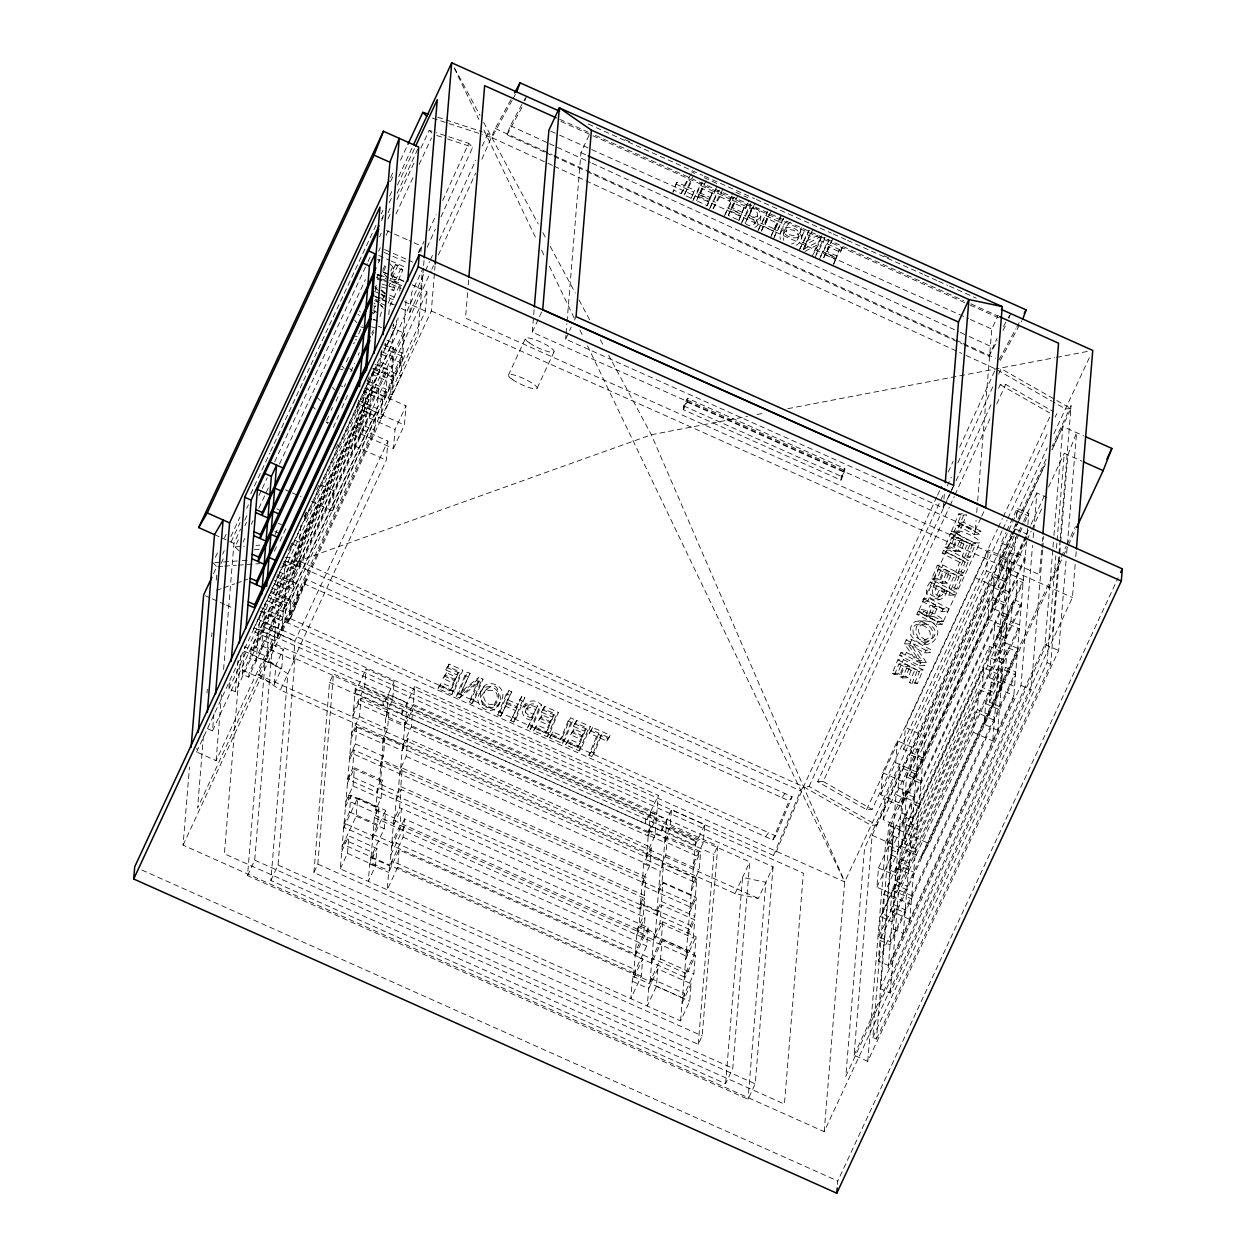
<?xml version="1.0" encoding="UTF-8"?>
<svg xmlns="http://www.w3.org/2000/svg" width="1256" height="1256" viewBox="0 0 1256 1256"><rect width="100%" height="100%" fill="white"/><g stroke="black" fill="none" stroke-linecap="round" stroke-linejoin="round"><path stroke-width="0.75" stroke-dasharray="5 3.75" d="M801.328 227.43C800.056 233.302 798.659 242.486 791.578 243.915M1075.152 564.415L1072.436 597.495L824.187 1131.64L183.062 845.131L189.499 766.961M406.096 300.639L400.978 362.858L216.095 760.649L196.643 751.967L196.957 748.089M203.472 736L197.553 808.095L418.012 333.735L423.46 267.434M207.005 693.139L207.319 689.246M211.636 636.635L211.966 632.741M216.283 580.131L216.927 572.344M207.633 728.716L212.5 730.882L214.101 711.446M216.095 760.649L221.511 694.678M223.584 669.464L233.961 543.346L240.587 529.121M373.189 371.336L370.787 400.507L235.406 691.773L228.922 688.869L229.738 679.088M235.406 691.773L237.981 660.468M240.681 655.601L224.384 853.797L784.419 1104.071L803.4 873.203L254.12 627.372M248.751 677.125L249.081 673.106L371.289 410.147L370.96 414.166L248.751 677.125L242.267 674.221L244.543 646.589L266.869 656.574L274.295 640.607L275.818 622.034L259.976 614.953L256.177 661.158L249.693 658.254M773.068 866.828L755.217 1083.834L748.042 1099.283L247.526 875.62L265.393 658.301L287.844 673.875L270.856 880.503L725.591 1083.724L732.782 1068.275L749.754 861.93L295.019 658.411L280.324 690.031L735.043 893.55L758.373 898.448L773.068 866.828L272.583 642.837L257.888 674.456L280.324 690.031M266.869 656.574L268.392 638.001L275.818 622.034M247.526 875.62L254.717 860.156L272.583 642.837M271.783 587.839L276.822 590.085L278.094 574.51M254.591 628.063L277.341 638.221L278.942 618.753L286.368 602.786L268.863 594.967M242.596 670.202L274.295 684.363L275.865 665.288L283.291 649.321L258.077 638.048M276.822 590.085L284.233 574.118L285.363 560.49M263.697 622.207L281.705 630.261L283.244 611.688L376.109 411.858L358.101 403.82M267.23 600.76L284.264 608.375L285.85 588.907L387.837 369.186L377.459 364.554M277.341 638.221L284.767 622.254L286.368 602.786M274.295 684.363L281.721 668.396L283.291 649.321M261.625 607.763L289.288 620.134L290.921 600.164L298.347 584.197L277.607 574.918M294.124 539.97L299.399 542.325L300.765 525.636M284.955 560.788L298.865 566.99L300.467 547.522L393.332 347.692L384.65 343.814M289.288 620.134L296.699 604.167L298.347 584.197M261.766 645.82L293.449 659.981L295.019 640.905L387.9 441.076L356.202 426.914M305.318 515.714L304.847 521.476L397.712 321.646L398.026 317.815M270.856 880.503L278.031 865.039L295.019 658.411M311.645 501.552L332.605 510.909L334.253 490.861L320.28 484.628M313.906 872.559L329.543 682.369L333.468 673.923L717.804 845.947L702.183 1035.902L698.258 1044.333L313.906 872.559L317.831 864.128L333.468 673.923M358.4 400.177L354.302 450.025L347.818 447.12M228.922 688.869L364.303 397.603L365.104 387.884M242.267 674.221L364.476 411.277L366.626 385.152M281.705 630.261L374.586 430.431L376.109 411.858M212.5 730.882L379.391 371.792L380.992 352.308M378.731 389.077L377.13 408.545L360.111 400.931M196.643 751.967L381.526 354.176L381.84 350.283M399.078 849.904L397.65 867.315L387.193 889.798L388.622 872.386L399.078 849.904L642.695 958.768L632.239 981.266L648.677 988.613L657.83 968.926L691.145 983.825L689.717 1001.236L680.564 1020.908L340.282 868.838L355.401 688.225L402.312 709.216L401.92 713.895L355.008 692.935L355.401 688.225M385.671 343.61L385.184 349.451L396.158 325.854L396.629 320.013M388.795 314.612L389.407 307.186L400.366 283.589L390.553 279.209M362.278 410.131L380.992 418.499L382.531 399.926L402.595 356.453L383.582 347.943M347.676 778.987L352.575 768.452L354.098 749.973L349.184 760.508M343.971 823.92L349.529 811.973L350.911 795.221L378.935 807.749L377.554 824.501L372.326 835.742L371.996 839.919L343.956 827.39L344.301 823.214L372.326 835.742M349.513 756.536L355.401 743.882L356.861 726.125L384.886 738.654L383.425 756.41L380.819 762.031L380.49 766.019L352.465 753.49L352.779 749.502L382.122 762.502L380.599 780.981L377.334 787.999L376.973 792.316L348.948 779.788L349.309 775.486L377.334 787.999M340.282 868.838L347.472 853.373L348.901 835.962L376.926 848.491L375.497 865.902L368.306 881.367L369.751 863.955L376.926 848.491M345.824 801.454L353.014 785.989L354.506 767.84L382.531 780.369L381.039 798.518L375.811 809.759L394.698 818.206M284.264 608.375L386.189 389.172L387.837 369.186M351.366 734.069L359.53 716.501L361.037 698.258L389.062 710.77L387.555 729.03L382.986 738.858L382.593 743.568L354.569 731.039L354.961 726.345L382.986 738.858M299.399 542.325L392.264 342.511L393.787 323.954L392.155 327.486M353.219 711.603L364.648 687.016L366.124 669.04L394.149 681.568L392.673 699.529L386.785 712.183M393.332 347.692L391.731 367.176L377.836 360.959M372.875 368.416L391.888 376.91L393.536 356.94L404.495 333.342L392.39 327.942M342.134 846.371L356.17 816.165L357.677 797.874L385.702 810.403L384.21 828.677L370.818 857.503L370.394 862.542L389.281 870.989L389.69 865.933L403.082 837.124L404.589 818.833L648.206 927.713L646.699 945.988L632.663 976.21L630.81 998.677L641.266 976.179L642.695 958.768M399.769 291.015L400.366 283.589M293.449 659.981L386.33 460.167L387.9 441.076M360.331 433.744L393.458 448.549L395.028 429.474L406.002 405.876L366.375 388.167M380.992 418.499L400.994 375.921L402.595 356.453M391.888 376.91L402.862 353.313L404.495 333.342M401.214 308.411L409.896 312.289L411.466 293.103L422.44 269.506M393.458 448.549L404.432 424.952L406.002 405.876M371.132 856.796L374.366 817.577L378.935 807.749M420.901 251.828L421.372 246.082L409.189 240.634M372.687 857.628L373.095 852.573L345.07 840.06L344.662 845.1L390.019 865.227L393.709 820.309L399.596 807.655L401.088 789.506L644.705 898.37L643.213 916.535L637.326 929.189L633.636 974.107M409.896 312.289L420.87 288.692L422.283 271.422M385.796 717.804L384.289 736.047L403.176 744.494L404.668 726.251L385.796 717.804L389.062 710.77M386.44 716.407L388.277 694.223L407.148 702.654L405.327 724.838L358.415 703.878L358.761 699.655L405.672 720.63M423.633 265.471L424.104 259.631M332.605 510.909L425.47 311.096L427.056 291.769L413.083 285.536M183.062 845.131L431.326 310.986L435.016 266.036M693.5 863.688L703.297 842.603L704.773 824.627L671.458 809.743L661.645 830.828L401.59 714.601L402.312 709.216M402.517 745.891L400.664 768.358L381.793 759.927L383.645 737.46L402.517 745.891L411.34 726.926L412.832 708.667L656.464 817.546L654.957 835.79L646.134 854.771L645.757 859.481L662.195 866.813L662.571 862.118L646.134 854.771M404.338 726.941L404.699 722.734L413.177 704.459L414.668 686.483L658.285 795.362L656.81 813.338L648.316 831.613L647.97 835.821L404.338 726.941L412.832 708.667M640.152 904.618L377.664 787.308L375.34 815.474L394.227 823.905L396.535 795.739L400.79 786.601L402.297 768.123L645.929 877.002L644.407 895.481L640.152 904.618L639.806 908.92L377.302 791.61M372.985 834.329L391.872 842.776L400.036 825.208L401.402 808.44L393.238 826.024M380.804 765.312L643.308 882.623L643.637 878.635L381.133 761.324L379.296 783.791L398.168 792.222L400.02 769.771L406.222 756.41L407.682 738.654L651.299 847.533L649.839 865.29L642.334 881.445L692.087 903.692L691.758 907.664L642.004 885.433L645.929 877.002M467.609 292.758L465.521 318.161L1039.528 574.667L1042.088 543.55M468.252 284.939L468.739 279.083M980.905 518.021L975.268 530.126L532.277 332.149L533.565 316.622M533.721 314.691L534.192 308.866M952.849 487.124L943.193 507.879L565.608 339.151L565.938 335.258M566.095 333.311L566.896 323.608M567.053 321.662L580.947 152.635L590.603 131.88M645.584 818.959L645.223 823.481L658.285 795.362M651.299 847.533L643.794 863.688L640.481 903.912L656.919 911.259L661.488 901.415L663.011 882.937L696.326 897.82L694.819 916.299L687.958 931.073M635.191 974.939L635.599 969.883L391.982 861.019L391.558 866.059L650.074 981.454L653.293 942.236L662.775 921.857L696.091 936.74L694.709 953.492L684.269 975.99M683.452 409.754L683.766 405.924L687.362 398.199L844.864 468.582L844.55 472.413L840.955 480.153L683.452 409.754L687.048 402.03L687.362 398.199M662.775 921.857L661.394 938.609L651.927 958.987L635.489 951.64L643.653 934.072L645.035 917.32L399.596 807.655M682.416 998.457L693.846 973.855L695.353 955.565L662.038 940.681L660.53 958.956L649.101 983.558L647.248 1006.025L656.401 986.337L657.83 968.926M661.645 830.828L662.352 825.6L695.667 840.515L695.306 845.005L661.975 830.122L662.352 825.6M654.093 935.83L653.622 941.529L686.938 956.428L687.409 950.713L654.093 935.83L659.981 923.176L661.472 905.011L694.788 919.91L693.296 938.059L686.106 953.524M656.919 911.259L660.232 871.036L663.498 864.002L696.813 878.902L695.353 896.658L689.795 908.606M657.249 910.553L655.397 933.02L638.959 925.672L640.811 903.205L690.565 925.437L690.219 929.754L640.466 907.507M662.242 862.825L661.865 867.519L695.18 882.418L695.573 877.708L662.242 862.825L665.837 855.085L667.344 836.841L700.66 851.725L699.168 869.984L691.648 886.139M665.068 838.254L663.231 860.705L646.793 853.358L648.645 830.907L665.068 838.254L669.966 827.704L671.458 809.743M658.772 888.793L662.038 881.759L663.498 864.002M680.564 1020.908L695.667 840.515M698.258 1044.333L713.879 854.378L717.804 845.947M725.591 1083.724L742.563 877.379L765.877 882.293L748.042 1099.283M840.955 480.153L841.285 476.307L844.864 468.582M824.187 1131.64L844.707 881.9L1047.268 447.89M837.485 1184.487L837.783 1181.001L1118.154 577.744M1066.03 561.055L1058.667 650.545L867.755 1061.336L854.064 1055.213L872.151 835.271L1017.282 524.286M1006.794 530.801L1017.266 508.335L1028.79 513.484L1027.094 534.177L901.667 804.044L880.77 794.718L882.591 772.675L897.459 740.789L918.356 750.13L903.08 935.877M878.493 867.912L895.779 875.636L1021.207 605.769L1012.556 601.907L1010.97 621.186L1019.621 625.048L894.193 894.916L876.908 887.191L878.493 867.912L893.377 835.884L910.663 843.608M1015.633 537.348L1014.393 552.357L1025.194 557.193L899.767 827.06L883.203 819.65L884.899 799.02L899.783 766.992L916.362 774.387M867.755 1061.336L885.825 841.379L893.832 827.783L876.468 1039.026L872.857 1037.425L890.237 826.165L1025.32 536.72M880.456 916.629L891.98 921.778L1017.407 651.911L1007.328 647.405L1005.679 667.407L1015.774 671.913L890.331 941.796L878.808 936.646L880.456 916.629L895.355 884.601L906.879 889.75M888.761 824.674L899.579 829.494L1025.006 559.626L1009.871 552.875L1008.191 573.301L1023.326 580.052L897.899 849.92L887.081 845.1L888.761 824.674L903.661 792.63L914.462 797.466M880.001 940.352L890.08 944.857L1015.523 674.974L1001.833 668.867L1000.137 689.497L1013.827 695.604L888.385 965.472L878.305 960.966L880.001 940.352L894.9 908.308L904.979 912.814M883.8 894.209L893.88 898.715L1019.307 628.848L1007.061 623.369L1005.459 642.868L1017.705 648.347L892.278 918.215L882.199 913.709L883.8 894.209L898.684 862.165L908.779 866.671M880.77 794.718L895.669 762.675L897.459 740.789M889.531 869.89L1023.106 582.706L1017.344 580.131L1015.68 600.337L1021.442 602.911L896.015 872.794L889.531 869.89L891.195 849.668L906.078 817.64L912.562 820.529M1042.621 549.94L1031.113 689.889L890.221 993.041L880.126 988.535L896.077 794.593L1017.8 533.769M876.908 887.191L891.791 855.163L893.377 835.884M883.203 819.65L898.087 787.622L899.783 766.992M909.799 919.408L890.347 910.726L892.043 890.096L974.986 711.665L994.422 720.347M923.082 757.98L903.629 749.283L905.419 727.475L988.284 549.94L1007.72 558.637L992.538 743.426M911.746 895.716L894.46 887.992L896.109 867.99L979.036 689.56L996.322 697.284M1019.118 534.224L903.472 782.001L888.196 967.921L1013.623 698.053L1026.749 538.432M878.808 936.646L893.707 904.603L895.355 884.601M887.081 845.1L901.981 813.056L903.661 792.63M878.305 960.966L893.204 928.938L894.9 908.308M882.199 913.709L897.082 881.665L898.684 862.165M998.222 674.205L983.809 667.768L900.882 846.199L899.28 865.714L913.693 872.151M919.298 803.856L904.901 797.419L906.581 776.993L989.508 598.562L1003.921 605M890.221 993.041L906.157 799.099L1026.23 541.823M906.078 817.64L904.414 837.846L910.898 840.751M921.182 780.996L909.658 775.847L911.354 755.217L994.281 576.787L1005.805 581.936M915.608 848.852L904.791 844.032L906.377 824.737L989.32 646.306L1000.121 651.142M943.193 507.879L944.795 488.521M909.595 921.857L924.871 736.173L905.419 727.475M975.268 530.126L976.085 520.361M976.713 512.558L977.529 502.793M977.686 500.846L991.8 329.088L998.237 315.24M890.347 910.726L973.29 732.279L974.986 711.665M903.629 749.283L986.557 570.852L988.284 549.94M894.46 887.992L977.388 709.562L979.036 689.56M983.809 667.768L982.208 687.283L996.62 693.72M904.901 797.419L987.828 618.988L989.508 598.562M909.658 775.847L992.585 597.401L994.281 576.787M1007.186 614.781L992.052 608.014L993.732 587.588L1009.871 552.875M904.791 844.032L987.734 665.601L989.32 646.306M997.688 730.333L983.998 724.21L985.693 703.596L1001.833 668.867M1001.566 683.076L989.32 677.596L990.921 658.097L1007.061 623.369M1010.954 568.905L999.431 563.756L1001.142 542.89L1005.978 532.528M1009.055 591.906L998.253 587.086L999.949 566.456L1014.471 535.197M999.635 706.641L989.54 702.135L991.188 682.134L1007.328 647.405M1003.481 659.777L994.846 655.915L996.416 636.635L1012.556 601.907M1005.302 637.64L999.54 635.065L1001.205 614.843L1017.344 580.131M997.484 732.782L1012.666 548.04L1001.142 542.89M1013.152 534.24L1015.57 529.027L1017.266 508.335M880.126 988.535L1021.034 685.384L1032.526 545.434M1033.17 537.662L1033.657 531.837M1033.814 529.891L1036.844 492.949L1046.939 497.455M1042.245 541.603L1042.558 537.709M1042.778 547.993L1043.736 536.343M854.064 1055.213L1044.976 644.438L1052.826 549.108M1052.983 547.161L1053.784 537.442M1053.941 535.496L1062.89 426.538L1083.645 435.816M872.857 1037.425L1047.049 662.634L1055.825 556.015M1056.453 548.26L1056.94 542.435M1057.097 540.504L1064.272 453.259L1081.997 461.188M1060.095 539.923L1052.559 631.47L845.806 1076.329L864.568 848.145L1017.219 521.067M1060.252 537.976L1071.148 405.515L1052.057 446.398M876.468 1039.026L1050.66 664.251L1060.535 544.052M1060.692 542.105L1067.867 454.876L1076.58 432.661L1066.658 553.284M1075.795 556.644L1076.282 550.803M757.98 224.274L756.709 219.737L749.471 215.263L752.454 207.146C763.679 208.496 762.894 223.537 754.401 227.65M786.554 221.056C782.425 225.876 778.83 233.051 780.369 239.456M783.163 226.08C780.023 238.687 803.652 243.193 804.468 229.346M796.131 245.312C813.009 235.688 785.141 217.225 780.18 234.197M790.103 222.249C785.471 226.41 781.546 234.26 783.822 240.351M786.35 227.038C783.367 235.94 799.224 239.394 800.936 230.178M797.952 238.295C800.873 229.424 785.079 225.986 783.367 235.155M754.573 223.882L754.04 220.192L748.513 217.021L751.496 208.904L745.106 223.207C756.159 233.349 764.292 207.915 749.738 208.151L741.244 223.647M510.862 99.726L495.225 128.457L480.514 162.495M544.335 152.007L506.984 134.847L510.344 125.71L523.14 102.207M524.788 100.967L526.798 95.487L524.05 100.527M676.953 182.183L672.965 192.137L676.953 182.183L684.269 185.558L681.286 193.675L673.97 190.3M681.286 193.675L691.161 173.532M687.173 186.893L694.49 190.268L691.506 198.401L684.175 195.025L692.778 176.656M691.098 198.605L694.49 190.268M693.296 199.61L701.335 182.795M692.7 201.243L702.387 182.513M699.576 192.623L710.315 197.569L707.316 205.701L696.593 200.74L699.576 192.623L701.9 188.384L713.816 193.864L717.207 185.543M696.593 200.74L701.9 188.384M698.917 196.501L708.918 201.117L709.923 199.28L699.922 194.664L704.49 183.674M706.06 180.801L699.922 194.664M706.924 205.906L712.906 191.163L709.923 199.28M713.816 193.864L716.799 185.747M710.111 207.381L718.165 190.551M709.514 208.998L719.201 190.268M713 208.716L721.007 191.98M713.345 208.622L719.892 196.674L722.875 188.557M719.892 196.674L729.626 201.164L732.609 193.047M725.026 214.258L733.08 197.443M729.626 201.164L733.017 192.843M724.429 215.875L734.116 197.145M737.523 219.627L728.323 215.388L733.645 203.017L745.546 208.512L748.937 200.191M728.323 215.388L733.645 203.017M730.662 211.149L740.648 215.749L741.652 213.928L731.651 209.312L736.22 198.322M737.79 195.449L731.651 209.312M738.654 220.538L742.045 212.217L731.306 207.271M739.062 220.334L744.635 205.811L741.652 213.928M745.546 208.512L748.529 200.395M741.841 222.014L750.837 203.472M749.738 208.151L750.931 204.901M755.029 203.001L749.471 215.263M758.373 229.644L767.353 211.102M757.776 231.261L767.463 212.531M761.262 230.978L766.976 218.403L777.009 223.034L770.697 237.227M761.497 231.088L766.976 218.403M781.577 215.247L775.03 229.33L764.998 224.698L769.645 213.551M771.545 210.616L764.998 224.698M771.294 235.61L777.009 223.034M775.03 229.33L780.51 216.66M774.183 236.944L783.179 218.403M773.586 238.561L784.466 216.581M801.108 239.315L804.091 231.183M799.821 248.766L808.817 230.225M799.224 250.384L809.508 230.036M814.814 257.59L823.308 242.094L820.058 240.603L803.102 249.504L810.654 233.035M804.531 249.033L806.321 244.166L821.817 235.955L813.291 253.084M803.102 249.504L812.805 229.66M812.098 256.334L818.833 244.072L822.445 234.103M816.008 254.34L824.407 237.415M823.308 242.094L825.694 235.594M820.419 256.381L828.819 239.456M819.226 259.615L828.913 240.885M823.732 257.511L828.442 246.773L840.343 252.252L842.54 247.181M823.905 257.716L828.442 246.773M825.459 254.889L835.46 259.505L836.465 257.668L826.464 253.053L831.817 240.618M832.602 239.19L826.464 253.053M833.45 264.294L836.841 255.957L826.118 251.012M835.46 259.505L839.448 249.552L836.465 257.668M833.858 264.074L836.841 255.957M840.343 252.252L843.326 244.135M964.011 344.788L988.912 356.217L996.95 338.492M1008.945 318.223L1010.97 312.744L1008.16 317.894M760.963 216.158C757.965 223.317 748.702 217.633 744.227 215.514M445.707 669.919L448.094 666.638L458.911 671.41L456.525 674.692L445.707 669.919L449.13 664.141L462.852 670.202L454.123 691.334L451.736 694.615L437.999 688.555L441.421 682.777L452.239 687.55L455.473 679.7L445.409 675.257L443.023 678.538L453.102 682.981L455.473 679.7M437.999 688.555L441.421 682.777M443.023 678.538L446.43 672.761L456.509 677.204L458.911 671.41M448.094 666.638L449.13 664.141M445.409 675.257L446.43 672.761M439.035 686.059L449.852 690.831L453.102 682.981M444.059 676.042L454.123 680.485L456.525 674.692M451.736 694.615L460.481 673.483L462.852 670.202M456.195 696.578L464.924 675.445L467.31 672.164L470.042 673.373L460.748 693.39L476.495 680.548L478.881 677.267L483.026 679.104L474.281 700.236L471.895 703.517L469.179 702.308L476.715 684.08L479.085 680.799L461.847 694.741L459.46 698.022L456.195 696.578L458.581 693.296L467.31 672.164M460.748 693.39L470.042 673.373M469.179 702.308L471.55 699.027L479.085 680.799M471.895 703.517L480.64 682.385L483.026 679.104M497.737 714.915L506.466 693.783L508.853 690.502L511.773 691.789L505.964 703.36L516.075 707.819L521.884 696.248L524.804 697.535L516.059 718.668L513.673 721.949L510.752 720.661L517.425 707.034L507.314 702.575L500.657 716.203L497.737 714.915L500.108 711.634L508.853 690.502M505.964 703.36L511.773 691.789M500.657 716.203L507.314 702.575M516.075 707.819L521.884 696.248M510.752 720.661L517.425 707.034M513.673 721.949L522.418 700.817L524.804 697.535M527.41 728.009L533.046 716.846C515.29 711.979 528.996 692.763 541.462 704.883L532.717 726.015L530.33 729.296L527.41 728.009L533.046 716.846M531.665 717.726L537.537 706.013C528.666 697.551 519.026 716.517 531.665 717.726L537.537 706.013M530.33 729.296L539.075 708.164L541.462 704.883M541.258 712.089L543.644 708.808L554.446 713.581L552.075 716.862L541.258 712.089L544.664 706.312L558.402 712.372L549.673 733.504L547.286 736.77L533.549 730.709L536.971 724.932L547.773 729.705L551.023 721.855L540.944 717.412L538.557 720.693L548.636 725.136L551.023 721.855M533.549 730.709L536.971 724.932M538.557 720.693L541.98 714.915L552.059 719.358L554.446 713.581M543.644 708.808L544.664 706.312M540.944 717.412L541.98 714.915M534.585 728.213L545.402 732.986L548.636 725.136M539.593 718.197L549.673 722.64L552.075 716.862M547.286 736.77L556.015 715.653L558.402 712.372M549.579 737.79L553.001 732.013L562.814 736.346L570.522 717.71L573.442 718.997L564.698 740.129L562.311 743.411L549.579 737.79L553.001 732.013M550.615 735.294L560.427 739.627L568.136 720.991L570.522 717.71M562.311 743.411L571.056 722.279L573.442 718.997M573.238 726.204L575.625 722.922L586.426 727.695L584.056 730.961L573.238 726.204L576.645 720.426L590.383 726.486L581.654 747.603L579.267 750.884L565.53 744.824L568.952 739.046L579.754 743.819L583.004 735.969L572.924 731.526L570.554 734.807L580.617 739.25L583.004 735.969M570.554 734.807L573.961 729.03L584.04 733.473L586.426 727.695M565.53 744.824L568.952 739.046M575.625 722.922L576.645 720.426M572.924 731.526L573.961 729.03M566.566 742.327L577.383 747.1L580.617 739.25M571.574 732.311L581.654 736.754L584.056 730.961M579.267 750.884L587.996 729.752L590.383 726.486M589.19 733.237L592.596 727.46L610.275 735.247L606.852 741.024L599.473 737.774L591.78 756.41L588.86 755.123L596.553 736.487L598.939 733.206L591.56 729.956L589.19 733.237L596.553 736.487M591.56 729.956L592.596 727.46M588.86 755.123L591.231 751.842L598.939 733.206M591.78 756.41L594.151 753.129L601.86 734.493L609.239 737.759M606.852 741.024L610.275 735.247M909.909 666.528L904.367 666.779L900.207 676.764L905.749 676.497L909.909 666.528L904.524 663.702L900.05 674.409L894.523 674.66L892.2 673.452L897.867 659.855L903.409 659.588L923.05 669.903L917.382 683.5L911.84 683.751L909.517 682.542L913.991 671.834L919.533 671.567L915.059 682.275L909.517 682.542M899.704 655.444L900.835 652.743L906.377 652.476L921.935 660.64L916.393 660.892L904.493 643.983L906.204 639.885L911.73 639.618L931.387 649.933L930.256 652.633L924.73 652.9L907.774 643.998L920.711 662.509L919.361 665.743L899.704 655.444L905.246 655.177L906.377 652.476M916.864 614.31L918.073 611.421L923.615 611.154L931.324 615.205L935.5 605.204L927.792 601.153L922.249 601.42L923.458 598.531L929 598.264L948.641 608.579L947.432 611.468L941.906 611.719L932.282 606.679L928.106 616.68L937.73 621.72L943.272 621.469L942.063 624.358L936.521 624.625L916.864 614.31L922.406 614.058L942.063 624.358M930.335 582.03C916.849 597.15 942.283 608.768 946.993 591.136L954.325 594.983L955.533 592.078L935.877 581.779L930.335 582.03L949.991 592.345L955.533 592.078M949.379 571.935L943.837 572.187L939.676 582.172L945.218 581.905L949.379 571.935L943.994 569.109L939.519 579.817L933.993 580.068L931.669 578.859L937.337 565.263L942.879 564.996L962.536 575.295L956.852 588.907L951.326 589.158L949.002 587.934L953.461 577.242L959.003 576.975L954.529 587.682L949.002 587.934M959.678 562.358L942.345 553.268L943.554 550.379L949.081 550.112L968.737 560.427L963.478 573.019L957.936 573.285L955.628 572.061L959.678 562.358L965.205 562.091L961.154 571.81L955.628 572.061M962.598 540.268L957.056 540.535L952.896 550.505L958.422 550.238L962.598 540.268L957.213 537.442L952.739 548.15L947.197 548.417L944.873 547.192L950.557 533.596L956.083 533.329L975.739 543.644L970.072 557.24L964.53 557.491L962.206 556.282L966.68 545.575L972.207 545.308L967.748 556.015L962.206 556.282M951.467 531.398L958.768 513.908L964.31 513.641L957.009 531.147L951.467 531.398L953.791 532.623L959.333 532.356L962.379 525.055L979.696 534.145L980.905 531.257L963.588 522.166L958.045 522.433L961.091 515.133L966.633 514.866L963.588 522.166M931.371 586.112C922.422 597.134 943.931 601.216 944.763 589.959L936.913 585.846L931.371 586.112L939.221 590.226L944.763 589.959M894.523 674.66L898.982 663.953L904.524 663.702M933.993 580.068L938.452 569.361L943.994 569.109M947.197 548.417L951.671 537.709L957.213 537.442M953.791 532.623L956.837 525.322L962.379 525.055M892.2 673.452L897.726 673.185L903.409 659.588M911.73 639.618L910.019 643.731L921.935 660.64M922.406 614.058L923.615 611.154M927.792 601.153L929 598.264M935.877 581.779C931.497 587.086 930.178 599.913 940.006 599.332M931.669 578.859L937.212 578.592L942.879 564.996M942.345 553.268L947.888 553.001L949.081 550.112M944.873 547.192L950.415 546.925L956.083 533.329M936.913 585.846C934.228 589.347 934.072 596.522 939.99 596.176M918.073 611.421L925.782 615.456L929.958 605.455L935.5 605.204M900.207 676.764L902.53 677.973L906.691 668.004L912.233 667.737L919.533 671.567M939.221 590.226L936.96 594.889L934.448 596.443M939.676 582.172L942 583.381L946.16 573.411L951.703 573.144L959.003 576.975M952.896 550.505L955.219 551.714L959.38 541.744L964.906 541.493L972.207 545.308M946.993 591.136L941.466 591.388L938.311 597.416L934.48 599.599M902.53 677.973L908.072 677.722L912.233 667.737M928.106 616.68L933.648 616.429L937.824 606.413L947.432 611.468M942 583.381L947.542 583.129L951.703 573.144M955.219 551.714L960.746 551.462L964.906 541.493M911.84 683.751L917.524 670.155L923.05 669.903M924.73 652.9L925.845 650.184L931.387 649.933M936.521 624.625L937.73 621.72M941.906 611.719L943.115 608.83L948.641 608.579M941.466 591.388L948.782 595.234L949.991 592.345M951.326 589.158L956.993 575.562L962.536 575.295M957.936 573.285L963.195 560.678L968.737 560.427M964.53 557.491L970.197 543.895L975.739 543.644M956.837 525.322L974.169 534.412L975.378 531.524L980.905 531.257M919.361 665.743L924.903 665.492L926.253 662.242L913.316 643.747L904.493 643.983M936.756 496.968L803.542 786.696L776.475 851.364L773.492 855.462L268.894 629.617L295.961 564.965L298.944 560.867L431.059 270.982M287.498 622.788L303.874 583.663L306.856 579.55L792.128 796.728L775.753 835.868L772.77 839.966L287.498 622.788L290.466 618.69L306.856 579.55M772.77 839.966L789.145 800.841L792.128 796.728M773.492 855.462L800.559 790.809L803.542 786.696L809.084 786.444L876.657 825.066L1011.457 536.234M378.244 274.326L376.769 277.67L387.727 280.842M382.735 270.228L385.058 264.953M385.875 266.256L382.97 272.803L386.644 276.461M346.358 361.869L348.524 356.94M358.666 333.97L362.293 325.744M390.757 271.108L392.202 267.826L394.572 268.517L390.961 276.713M326.733 420.43L328.632 416.113M331.16 410.382L332.432 407.494M395.514 264.529L390.851 275.095L395.734 279.947L400.397 269.396L395.514 264.529L397.885 265.22L402.768 270.087L396.849 283.495L389.548 281.375M336.027 401.229L339.638 393.034M344.332 386.597L345.588 383.739M350.817 371.917L354.506 363.534M358.117 355.37L359.295 352.669M383.284 298.316L384.477 295.615M397.885 265.22L391.966 278.628L396.849 283.495M333.358 427.417L338.68 415.344M341.93 408.012L347.834 394.604M388.167 303.183L389.957 299.132M393.756 290.513L394.934 287.844L390.051 282.977L388.873 285.646L393.756 290.513L390.224 289.477M419.096 252.205L423.979 241.497M428.861 230.79L436.193 214.713M442.709 200.426L468.739 143.294L436.397 132.712M290.419 547.192L292.868 541.838M304.25 516.844L306.7 511.49M427.15 247.228L435.283 229.377M440.982 216.88L472.711 147.25L468.739 143.294M285.191 557.601L294.956 556.91L424.654 272.364M425.47 270.574L429.521 261.688M430.337 259.914L433.571 252.801M439.255 240.351L475.726 160.313M482.21 146.089L487.893 133.638L484.172 132.429M431.876 269.192L433.493 265.644M438.36 254.968L475.647 173.155M937.573 495.194L941.655 486.292M948.202 472.083L953.1 461.407M959.647 447.199L995.6 368.981L963.556 354.271M809.084 786.444L943.931 493.153M947.197 486.041L951.279 477.154M957.826 462.93L993.779 384.713M998.677 374.053L1001.142 368.714L1070.991 408.655L1051.978 449.413M1002.131 530.754L872.088 809.382L866.562 809.649L817.672 781.703L951.106 491.52M951.922 489.73L955.188 482.618M956.02 480.828L992.036 402.501M998.583 388.261L1000.216 384.697L1005.758 384.43L1053.392 411.67M817.672 781.703L823.214 781.452L949.269 507.283M950.086 505.493L954.183 496.591M955 494.817L991.015 416.474M996.746 404.024L1005.758 384.43M390.6 177.536L393.913 170.455M215.341 557.381L217.822 552.059M224.431 537.882L226.096 534.334M390.569 181.508L393.882 174.411M400.491 160.234L407.101 146.041M213.536 573.741L216.833 566.66L222.704 566.236M222.626 554.241L224.274 550.693M230.884 536.516L239.975 517.017M250.729 493.953L257.339 479.776M258.171 478.002L269.742 453.18M270.558 451.406L302.806 382.264M303.622 380.49L377.192 222.689M381.322 213.818L382.97 210.27M389.58 196.093L392.893 188.997M398.686 176.594L411.905 148.224M221.072 563.457L224.384 556.345M231.01 542.137L240.116 522.59M246.741 508.382L248.405 504.818M381.761 218.764L383.41 215.216M389.219 202.781L392.531 195.669M397.493 185.009L414.888 147.706M381.51 220.538L383.159 217.005M244.732 520.235L248.044 513.139M388.073 212.782L390.553 207.444M397.179 193.236L417.887 148.805M239.001 550.819L235.029 546.878L238.326 539.782M244.936 525.605L246.6 522.056M258.987 495.476L261.468 490.154M262.3 488.38L267.245 477.751M274.687 461.8L367.223 263.289M368.055 261.515L371.368 254.434M379.626 236.709L381.274 233.161M387.884 218.984L391.197 211.887M396.975 199.484L414.323 162.26M420.933 148.082L429.207 130.357L434.592 132.131M243.13 541.964L244.779 538.416M251.388 524.239L253.053 520.69M258.83 508.288L268.753 487.014M279.491 463.982L365.418 279.648M378.637 251.294L380.285 247.746M386.079 235.343L389.376 228.247M395.985 214.07L414.166 175.086M419.127 164.442L431.515 137.862M378.244 262.975L379.799 259.599M376.423 285.112L374.853 288.488L380.066 290.795M375.309 290.717L376.879 287.341M373.786 309.274L375.356 305.899M373.409 313.827L374.979 310.452M275.08 534.459L277.545 529.137M371.807 333.295L373.377 329.92M372.294 335.242L373.864 331.867M274.373 551.243L276.854 545.92M280.025 541.179L286.619 526.986M418.248 252.801L421.372 246.082M288.535 550.489L291 545.183M304.203 516.703L306.809 511.114M316.732 489.777L319.212 484.455M335.729 448.894L338.209 443.556M367.129 381.353L369.609 376.015M298.865 566.99L427.056 291.769M354.694 693.642L366.124 669.04M508.366 375.214L525.353 338.665M352.858 715.826L361.037 698.258M532.277 332.149L538.714 318.317M539.515 316.591L542.733 309.667M350.974 738.779L356.861 726.125M383.096 701.476L383.049 705.464L394.149 681.568M347.315 783.304L354.506 767.84M537.175 388.088L554.163 351.539M345.353 807.168L350.911 795.221M565.608 339.151L568.827 332.228M569.627 330.501L571.245 327.031M574.463 320.107L576.064 316.653M382.593 743.568L384.886 738.654M343.642 828.097L357.677 797.874M401.59 714.601L414.668 686.483M380.49 766.019L382.122 762.502M341.711 851.427L348.901 835.962M376.973 792.316L382.531 780.369M407.682 738.654L402.124 750.601L383.253 742.17M399.691 773.743L402.297 768.123M371.996 839.919L385.702 810.403M396.19 800.041L401.088 789.506M404.589 818.833L391.527 846.952L372.639 838.521M390.867 854.943L403.93 826.825M683.609 407.839L687.205 400.115L844.707 470.498L841.128 478.222M647.97 835.821L656.464 817.546M667.344 836.841L664.722 842.462L648.284 835.114M639.806 908.92L644.705 898.37M636.855 934.888L645.035 917.32M658.442 892.78L663.011 882.937M635.41 952.55L636.07 951.153M648.206 927.713L635.144 955.832L651.581 963.164L662.038 940.681M656.888 914.855L661.472 905.011M694.976 845.712L704.773 824.627M693.155 867.896L700.66 851.725M691.255 890.849L696.813 878.902M689.481 912.578L696.326 897.82M687.597 935.375L694.788 919.91M685.635 959.239L696.091 936.74M683.923 980.167L695.353 955.565M681.992 1003.497L691.145 983.825M735.043 893.55L749.754 861.93M918.984 610.086L955.581 531.366M981.705 516.279L985.725 507.628M943.476 621.029L980.072 542.309M999.431 563.756L1012.336 535.967M998.253 587.086L1014.393 552.357M992.052 608.014L1008.191 573.301M1026.89 536.563L901.463 806.431L884.899 799.02M999.54 635.065L1015.68 600.337M994.846 655.915L1010.97 621.186M989.32 677.596L1005.459 642.868M989.54 702.135L1005.679 667.407M983.998 724.21L1000.137 689.497M866.562 809.649L997.421 529.231M998.253 527.457L1002.398 518.587M1003.214 516.813L1050.44 415.642M1002.963 528.98L1007.108 520.094M1007.924 518.32L1048.509 431.358M1055.15 417.165L1056.798 413.616M1053.878 433.713L1089.439 357.52M1018.051 519.293L1047.08 457.074M1012.273 534.459L1045.353 463.59M1018.114 522.512L1045.479 463.856M1052.12 449.648L1062.89 426.538M1018.632 531.995L1022.777 523.124M1023.593 521.35L1036.844 492.949M1019.919 532.497L1023.954 523.846M1024.77 522.119L1028.79 513.484M1026.152 534.946L1030.297 526.076M1031.113 524.286L1044.38 495.885M1048.524 486.998L1064.272 453.259M1027.063 540.049L1031.192 531.178M1032.024 529.404L1042.794 506.341M872.151 835.271L921.135 857.157L1066.265 546.172M1067.098 544.398L1075.387 526.625M921.135 857.157L929.126 843.561L1062.56 557.664M1063.392 555.89L1067.537 547.004M1068.354 545.23L1075.827 529.247M480.671 691.946C469.446 705.872 494.817 719.751 500.092 702.041C511.318 688.147 485.962 674.299 480.671 691.946C489.448 677.235 509.025 696.64 496.293 707.301M528.478 705.574C525.432 709.813 530.22 713.534 534.051 714.46M379.956 316.653L381.4 312.383L379.924 308.803M512.103 100.402L491.865 137.595L484.424 135.161M513.029 98.722L515.776 93.651M506.984 134.847L522.527 106.305M525.793 703.58C518.854 708.902 522.653 718.856 530.676 720.128M1003.481 326.481L1007.233 319.605M988.912 356.217L997.327 340.769M1002.932 330.454L1006.668 323.593M998.96 359.844L1015.837 328.852M1016.763 327.125L1020.516 320.233M1000.294 360.378L1021.85 320.751M684.269 185.558L688.947 177.033M684.175 195.025L691.663 181.366L688.775 180.032M710.315 197.569L709.31 199.406L695.683 193.126M745.106 223.207L748.513 217.021M493.891 705.071C508.256 682.699 470.403 687.801 484.235 706.437C504.284 715.229 502.306 669.636 484.518 692.197M486.904 688.916C478.458 695.589 488.207 710.865 496.277 701.79M757.556 215.749L754.699 217.398L748.089 215.09M500.092 702.041C491.316 716.831 471.722 697.331 484.486 686.702M268.894 629.617L271.877 625.519L298.944 560.867L294.956 556.91M454.123 680.485L456.509 677.204M449.852 690.831L452.239 687.55M549.673 722.64L552.059 719.358M545.402 732.986L547.773 729.705M560.427 739.627L562.814 736.346M581.654 736.754L584.04 733.473M577.383 747.1L579.754 743.819M599.473 737.774L601.86 734.493M303.874 583.663L781.954 797.623L784.937 793.525M765.579 836.763L768.562 832.665L775.753 835.868M374.131 312.948L375.057 311.786M526.107 708.855L530.362 707.395L535.15 709.295M523.422 706.861L528.65 704.412L539.075 708.164M463.119 690.109L478.881 677.267M459.46 698.022L476.715 684.08M805.049 251.373L818.833 244.072M806.085 241.388L817.954 235.155M353.124 343.359L354.851 342.825M216.456 590.383L221.967 588.42M223.788 587.761L234.794 583.82M236.615 583.177L247.62 579.236M280.606 567.429L651.315 434.733L747.477 416.364M757.101 414.527L764.794 413.051M787.873 408.655L1054.648 357.709M1056.563 357.348L1088.936 351.162M924.071 643.574C951.86 632.82 905.937 604.089 910.867 635.285C931.732 663.435 955.329 617.795 918.654 620.951M924.196 620.684C909.752 623.196 916.173 645.176 929.597 643.308M923.804 640.372C944.339 633.589 909.077 611.798 913.395 633.966C931.622 655.632 948.845 621.453 918.874 624.138M924.416 623.887C913.128 625.614 919.926 641.392 929.346 640.105M373.393 319.966L375.057 319.825M235.029 546.878L244.543 546.203M255.973 545.402L259.788 545.135M254.23 549.751L259.945 549.343M214.823 562.562L240.226 560.773M242.188 560.631L250.007 560.082M224.651 566.111L236.379 565.279M238.342 565.137L259.835 563.614M283.291 561.966L298.944 560.867L803.542 786.696L871.115 825.333L876.657 825.066M1070.991 408.655L1065.449 408.906L1053.815 402.25M974.169 534.412L979.696 534.145M948.782 595.234L954.325 594.983M932.282 606.679L937.824 606.413M925.782 615.456L931.324 615.205M920.711 662.509L926.253 662.242M355.338 339.858L356.704 339.827M373.519 305.93L375.434 306.354M380.175 260.086L377.805 259.395L380.238 261.829M400.397 269.396L402.768 270.087M377.365 274.389L388.308 277.576M380.411 275.504L384.132 276.587M390.239 278.361L395.734 279.947M377.271 279.272L384.572 281.391M382.154 284.139L387.633 285.724M389.454 286.258L394.934 287.844M381.4 286.918L388.465 288.974M377.915 297.201L383.111 298.708M375.387 299.478L382.688 301.597M371.572 326.811L377.036 328.397M360.613 326.858L365.527 328.287M352.496 335.399L357.976 336.985M339.246 368.793L342.982 369.876M338.084 385.011L343.39 386.55M328.46 422.565L326.089 421.875L328.538 424.308M437.685 117.216L482.304 131.817M432.362 118.127L447.23 122.994M449.099 123.606L482.571 134.549M436.774 135.491L445.754 138.427M447.56 139.024L472.711 147.25M446.744 667.423L460.481 673.483M464.924 675.445L467.656 676.654M476.495 680.548L480.64 682.385M506.466 693.783L509.387 695.07M519.497 699.529L522.418 700.817M542.294 709.593L556.015 715.653M568.136 720.991L571.056 722.279M574.275 723.692L587.996 729.752M590.21 730.741L607.888 738.528M508.35 700.079L518.445 704.538M504.928 705.856L515.038 710.315M440.385 685.274L454.123 691.334M458.581 693.296L461.847 694.741M471.55 699.027L474.281 700.236M500.108 711.634L503.044 712.921M513.139 717.38L516.059 718.668M529.797 724.728L532.717 726.015M535.935 727.428L549.673 733.504M551.965 734.509L564.698 740.129M567.916 741.542L581.654 747.603M591.231 751.842L594.151 753.129M1017.062 510.815L1028.585 515.965M386.565 230.523L407.446 239.849M1015.57 529.027L1027.094 534.177M384.509 249.489L391.558 252.644M393.332 253.429L412.737 262.111M384.257 252.44L391.197 255.549M392.94 256.318L406.818 262.52M378.653 255.392L389.234 260.118M391.009 260.918L406.897 268.015M687.048 402.03L844.55 472.413M683.766 405.924L841.285 476.307M382.688 271.626L389.627 274.734M391.354 275.504L403.506 280.936M412.188 284.814L420.87 288.692M383.394 272.269L404.354 281.627M377.067 274.656L387.649 279.397M389.423 280.182L401.779 285.709M376.769 277.592L381.965 279.915M383.708 280.685L401.056 288.44M431.326 310.986L1072.436 597.495M999.949 566.456L1010.766 571.276M381.808 291.58L397.524 298.598M404.51 301.723L425.47 311.096M374.649 291.439L379.924 293.794M380.835 294.108L395.781 300.875M373.974 295.757L377.224 297.201M382.185 299.415L394.29 304.831M375.183 296.777L380.395 299.101M382.122 299.886L392.547 304.533M986.557 570.852L1006.009 579.55M374.665 300.608L379.579 302.806M381.212 303.528L386.126 305.726M975.268 577.807L994.721 586.489M993.732 587.588L1008.866 594.355M373.063 310.625L378.354 312.995M373.142 319.165L378.056 321.363M992.585 597.401L1004.109 602.566M378.135 326.105L381.604 327.659M387.005 340.156L392.264 342.511M1001.205 614.843L1006.967 617.418M383.834 344.819L402.862 353.313M1044.976 644.438L1058.667 650.545M987.828 618.988L1002.241 625.425M1002.021 628.079L994.815 624.844L993.151 645.066L1000.357 648.284M381.431 351.539L393.536 356.94M381.526 354.176L400.978 362.858M996.416 636.635L1005.067 640.497M1047.049 662.634L1050.66 664.251M375.057 364.334L400.994 375.921M372.906 368.903L379.391 371.792M374.335 372.326L391.637 380.05L390.035 399.518L364.099 387.931M371.305 373.958L386.879 380.898M990.921 658.097L1003.167 663.561M367.176 380.662L386.189 389.172M366.752 383.63L391.966 394.902L393.489 376.329L374.759 367.961L252.55 630.92L274.295 640.607M987.734 665.601L998.536 670.421M382.531 399.926L363.8 391.558L360.001 437.763L353.517 434.874M1021.034 685.384L1031.113 689.889M1000.875 680.407L1014.565 686.514M364.303 397.603L370.787 400.507M991.188 682.134L1001.268 686.64M364.821 407.242L404.432 424.952M364.476 411.277L370.96 414.166M361.901 414.668L395.028 429.474M356.578 422.377L374.586 430.431M985.693 703.596L999.383 709.703M977.388 709.562L994.673 717.286M354.632 445.99L386.33 460.167M973.29 732.279L992.727 740.977M911.354 755.217L922.877 760.367M285.442 489.84L290.686 492.179M292.428 492.964L301.157 496.874M895.669 762.675L916.55 772.016M906.581 776.993L920.978 783.43M882.591 772.675L903.472 782.001M276.665 508.884L281.956 511.239M898.087 787.622L914.666 795.017M896.077 794.593L906.157 799.099M919.078 806.509L911.887 803.29L910.223 823.496L917.43 826.715M278.11 523.187L281.517 524.71M274.813 531.351L280.088 533.706M901.981 813.056L912.782 817.892M291.769 543.644L300.467 547.522M906.377 824.737L917.194 829.572M890.237 826.165L929.126 843.561M282.851 563.614L294.956 569.015L293.323 588.986L274.295 580.492M214.509 534.648L219.816 537.019M221.574 537.819L233.961 543.346M900.882 846.199L915.294 852.651M279.193 571.873L284.233 574.118M781.954 797.623L789.145 800.841M891.195 849.668L897.679 852.573M276.399 576.802L293.684 584.527M891.791 855.163L909.077 862.888M273.934 583.585L285.85 588.907M896.109 867.99L913.395 875.715M270.181 590.885L290.921 600.164M270.778 592.581L296.699 604.167M268.658 597.573L286.148 605.392M897.082 881.665L907.162 886.187M283.244 611.688L265.236 603.634L261.436 649.854L254.952 646.95M892.043 890.096L911.495 898.778M261.452 610.934L278.942 618.753M260.275 611.311L284.767 622.254M891.587 895.763L911.04 904.461M893.707 904.603L905.231 909.752M263.336 626.744L295.019 640.905M413.177 704.459L656.81 813.338M364.648 687.016L392.673 699.529M669.966 827.704L703.297 842.603M893.204 928.938L903.284 933.443M244.166 651.126L275.865 665.288M404.699 722.734L648.316 831.613M256.507 657.124L281.721 668.396M411.34 726.926L654.957 835.79M359.53 716.501L387.555 729.03M665.837 855.085L699.168 869.984M406.222 756.41L649.839 865.29M643.794 863.688L660.232 871.036M355.401 743.882L383.425 756.41M662.038 881.759L695.353 896.658M661.488 901.415L694.819 916.299M400.79 786.601L644.407 895.481M352.575 768.452L380.599 780.981M353.014 785.989L381.039 798.518M659.981 923.176L693.296 938.059M661.394 938.609L694.709 953.492M393.709 820.309L637.326 929.189M400.036 825.208L643.653 934.072M374.366 817.577L653.293 942.236M349.529 811.973L377.554 824.501M356.17 816.165L384.21 828.677M403.082 837.124L646.699 945.988M660.53 958.956L693.846 973.855M397.65 867.315L641.266 976.179M370.818 857.503L389.69 865.933M656.401 986.337L689.717 1001.236M632.663 976.21L649.101 983.558M347.472 853.373L375.497 865.902M369.751 863.955L388.622 872.386M317.831 864.128L702.183 1035.902M278.031 865.039L732.782 1068.275M254.717 860.156L755.217 1083.834M141.865 870L837.783 1181.001M625.064 139.589L630.418 141.991M884.114 255.816L889.483 258.234M588.232 124.046L702.685 175.4M704.475 176.201L754.542 198.668M756.332 199.484L831.441 233.176M833.23 233.977L845.743 239.598M847.533 240.398L922.642 274.106M924.432 274.907L936.945 280.528M938.734 281.328L947.683 285.332M949.473 286.132L976.289 298.174M559.736 119.367L588.342 132.21M595.485 135.412L963.792 300.686M970.951 303.889L997.766 315.915M560.961 121.455L968.298 304.235M970.087 305.035L998.677 317.862M550.662 131.142L557.805 134.345M559.595 135.146L589.959 148.773M591.733 149.574L968.58 318.663M970.37 319.464L991.8 329.088M580.947 152.635L586.317 155.053M295.961 564.965L800.559 790.809M290.466 618.69L768.562 832.665M205.387 595.768L210.631 598.107M212.374 598.892L224.636 604.371M226.378 605.157L231.622 607.511M257.873 619.255L844.707 881.9L651.315 434.733L608.673 355.26M355.071 688.932L695.337 841.222M329.543 682.369L713.879 854.378M257.888 674.456L758.373 898.448M510.344 125.71L547.695 142.87M549.469 143.686L590.367 162.464M592.157 163.28L958.485 331.568M960.259 332.385L967.371 335.65M969.145 336.467L992.271 347.08M495.225 128.457L552.185 154.614M553.959 155.446L954.45 339.403M956.24 340.219L961.578 342.684M963.352 343.5L995.396 358.211M546.109 152.824L585.233 170.785M587.007 171.601L962.237 343.971M552.389 165.384L491.865 137.595L487.893 133.638M554.163 166.2L961.782 353.454M691.758 171.899L694.662 173.25M704.176 177.63L717.804 183.926M735.906 192.278L747.822 197.773M701.178 185.747L714.805 192.042M718.008 193.518L730.631 199.343M732.923 200.395L746.551 206.675M766.254 215.781L778.014 221.197M779.191 221.747L782.08 223.081M807.718 234.903L810.418 236.159M827.72 244.135L841.347 250.431M675.948 184.02L693.485 192.105M712.497 200.882L715.386 202.216M727.412 207.758L741.04 214.054M760.759 223.144L763.648 224.479M773.68 229.11L776.585 230.445M802.207 242.267L806.321 244.166M815.081 248.217L817.797 249.457M822.209 251.498L835.837 257.794M763.993 226.535L774.026 231.151M958.768 513.908L961.091 515.133M958.045 522.433L975.378 531.524M957.009 531.147L959.333 532.356M950.557 533.596L970.197 543.895M951.671 537.709L957.056 540.535M959.38 541.744L966.68 545.575M958.422 550.238L960.746 551.462M950.415 546.925L952.739 548.15M967.748 556.015L970.072 557.24M943.554 550.379L963.195 560.678M947.888 553.001L965.205 562.091M961.154 571.81L963.478 573.019M937.337 565.263L956.993 575.562M938.452 569.361L943.837 572.187M946.16 573.411L953.461 577.242M945.218 581.905L947.542 583.129M937.212 578.592L939.519 579.817M954.529 587.682L956.852 588.907M923.458 598.531L943.115 608.83M922.249 601.42L929.958 605.455M933.648 616.429L943.272 621.469M906.204 639.885L930.256 652.633M900.835 652.743L924.903 665.492M897.867 659.855L917.524 670.155M898.982 663.953L904.367 666.779M906.691 668.004L913.991 671.834M905.749 676.497L908.072 677.722M897.726 673.185L900.05 674.409M915.059 682.275L917.382 683.5M997.264 369.939L1052.151 401.308M1000.216 384.697L1049.561 412.894M823.214 781.452L872.088 809.382M373.88 302.979L375.042 303.952M357.913 314.22L359.357 315.554M376.015 300.498L377.459 301.833M380.913 305.365L383.347 308.222M429.207 130.357L431.844 132.995M389.69 263.65L394.572 268.517M381.698 294.846L384.132 297.279M379.909 304.266L382.342 306.7M354.522 320.154L356.955 322.572M349.686 368.385L352.135 370.803M341.82 366.093L344.254 368.526M332.385 387.476L334.818 389.909M316.952 397.32L320.61 400.962M312.822 406.677L315.256 409.111M212.861 562.704L216.833 566.66M381.494 289.869L385.121 293.841M381.431 290.293L385.058 294.265M374.759 286.666L380.019 292.46M381.322 293.92L383.959 296.824M359.53 311.001L360.346 312.116M454.468 67.903L479.996 115.489M483.654 122.287L538.212 223.961M542.843 232.611L546.564 239.519M550.269 246.427L575.295 293.072M579 299.98L590.132 320.704M600.321 339.717L604.026 346.625M454.28 68.107L478.881 119.414M483.984 130.027L536.61 239.708M541.697 250.321L545.088 257.401M549.343 266.241L575.656 321.096M579.895 329.936L583.286 337.016M587.525 345.855L844.707 881.9M251.027 649.493L250.651 654.015L372.859 391.071L373.236 386.534L251.027 649.493M348.76 795.126L348.289 800.841L376.329 813.37L376.784 807.655L348.76 795.126M392.516 841.363L392.17 845.539L635.787 954.419L636.133 950.243L392.516 841.363M403.506 743.788L403.113 748.498L646.73 857.361L647.123 852.667L403.506 743.788M638.315 927.069L637.844 932.784L654.282 940.132L654.753 934.417L638.315 927.069M650.435 812.224L648.96 830.2L698.729 852.432L698.367 856.655L665.052 841.755L666.873 819.571L650.435 812.224M652.241 958.281L651.911 962.473L685.226 977.356L685.572 973.18L652.241 958.281M651.377 978.644L650.969 983.683L684.285 998.583L684.708 993.527L651.377 978.644M529.373 342.919A15.826 3.171 24.9 0 0 553.598 352.182A15.826 3.171 24.9 0 0 536.296 340.188A15.826 3.171 24.9 0 0 529.373 342.919M959.003 534.993A13.455 2.7 24.9 0 0 979.586 542.859A13.455 2.7 24.9 0 0 964.875 532.67A13.455 2.7 24.9 0 0 959.003 534.993M512.385 379.469A15.826 3.171 24.9 0 0 536.61 388.732A15.826 3.171 24.9 0 0 519.309 376.737A15.826 3.171 24.9 0 0 512.385 379.469M922.406 613.697A13.455 2.7 24.9 0 0 943.005 621.579A13.455 2.7 24.9 0 0 928.294 611.374A13.455 2.7 24.9 0 0 922.406 613.697"/><path stroke-width="1.5" d="M133.701 878.996L134.706 866.797L419.221 254.654L1122.299 568.842L1121.294 581.041L836.779 1193.2L133.701 878.996L418.217 266.837L419.221 254.654M191.1 747.414L203.629 594.983L211.887 577.273M198.244 732.562L214.509 534.648L223.113 520L207.303 712.435M215.545 693.956L229.597 522.889L388.952 181.068M231.183 661.488L244.685 497.219L379.971 207.02L366.532 370.379M239.425 642.868L251.169 500.108L379.029 225.845M246.066 628.016L257.464 489.385L378.81 229.079M247.966 604.921L254.45 607.81L254.701 604.685L367.521 361.948M370.237 336.671L256.648 581.073L256.35 584.715L369.939 340.298M372.216 312.65L258.626 557.052L258.249 561.605L371.07 318.883M373.283 291.863L260.463 534.585L260.149 538.494L373.739 294.092M375.889 268.03L262.284 512.448L262.049 515.4L374.869 272.662M261.656 594.449L271.359 476.385L276.618 465.113L266.649 586.379M359.514 386.55L369.437 266.021L375.12 253.822L368.636 250.917M365.37 372.357L375.12 253.822M374.194 353.297L389.909 162.244L399.267 138.333L383.127 334.724M407.698 281.187L418.719 147.015L383.425 131.252L198.668 527.567L214.509 534.648M424.277 257.684L437.261 99.726L415.72 145.916M435.173 264.074L451.72 62.8L559.626 111.219M468.896 277.121L484.643 85.675L556.157 117.766M534.365 306.919L548.872 130.341L559.328 107.843L1002.257 306.59L985.725 507.628L542.733 309.667L559.328 107.843L591.403 130.153L968.926 299.54L1002.257 306.59M591.403 130.153L576.064 316.653L953.649 485.397L968.926 299.54L958.485 322.038L945.266 482.712M836.779 1193.2L837.202 1187.972M1042.888 533.816L1058.557 343.202L999.556 316.732M1076.439 548.856L1092.751 350.424L1001.33 309.4M516.703 91.955L520.062 82.818L1026.152 309.902L1022.792 319.04M198.668 527.567L207.271 512.919L374.053 155.163L383.425 131.252M1076.643 527.473L1103.16 470.639L1111.874 448.439L1085.404 436.601M407.933 144.267L422.817 112.349L428.39 114.186M413.554 144.676L451.72 62.8M254.45 607.81L367.27 365.088M1120.635 572.406L1122.299 568.842M1106.897 459.099L1111.874 448.439M514.536 92.96L520.062 82.818M1024.268 313.341L1026.152 309.902M1083.755 461.973L1103.16 470.639M374.053 155.163L389.909 162.244M418.217 266.837L1121.294 581.041M362.953 263.132L369.437 266.021M270.134 462.208L283.605 468.237M264.875 473.481L271.359 476.385M274.734 488.113L281.768 491.269M257.464 489.385L269.883 494.942M244.685 497.219L251.169 500.108M272.835 511.223L279.853 514.363M255.8 509.544L262.284 512.448M255.565 512.495L268.863 518.43M270.935 534.318L277.874 537.427M253.995 531.68L260.463 534.585M207.271 512.919L229.597 522.889M253.665 535.606L266.319 541.258M269.035 557.428L275.943 560.521M252.142 554.163L258.626 557.052M251.765 558.7L264.969 564.603M250.164 578.184L256.648 581.073M249.866 581.811L263.258 587.792M248.217 601.781L254.701 604.685M588.106 155.854L958.485 322.038M422.817 112.349L426.789 116.306"/></g></svg>
